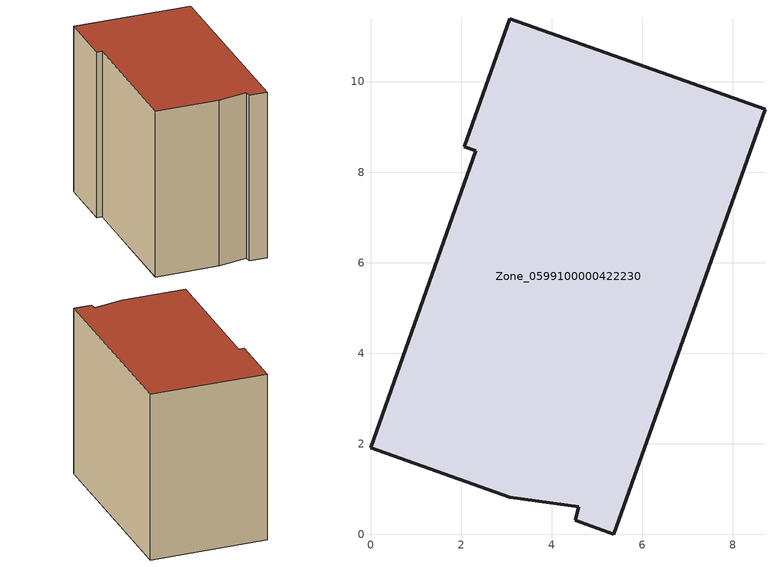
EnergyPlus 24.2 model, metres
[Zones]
Zone_0599100000422230
 floor ground (C_G): 4.61,0.61 3.07,0.82 0,1.91 2.33,8.47 2.07,8.56 3.08,11.39 8.71,9.39 5.38,0 4.52,0.3 z0.49
 wall outside (C_F): 5.38,0 8.71,9.39 3.08,11.39 2.07,8.56 2.33,8.47 0,1.91 3.07,0.82 4.61,0.61 4.52,0.3 5.38,0 z0.49:9.29
 roof outside (C_R): 3.07,0.82 4.61,0.61 4.52,0.3 5.38,0 8.71,9.39 3.08,11.39 2.07,8.56 2.33,8.47 0,1.91 z9.29
[BUILDING]
Pand.0599100000422230: North Axis=0; Terrain=City; Loads Convergence Tolerance Value=0.04; Temperature Convergence Tolerance Value=0.4; Solar Distribution=FullExterior; Maximum Number of Warmup Days=25; Minimum Number of Warmup Days=1
[Site:Location]
Rotterdam.The.Hague.AP_ZH_NLD Design_Conditions: Latitude=51.96; Longitude=4.45; Time Zone=1; Elevation=-4.5
[SITE:GROUNDTEMPERATURE:BUILDINGSURFACE]
18, 18, 18, 18, 18, 18, 18, 18, 18, 18, 18, 18
[MATERIAL] Thermal Absorptance=0.9; Solar Absorptance=0.7; Visible Absorptance=0.7
Name | Roughness | Thickness | Conductivity | Density | Specific Heat
G.TI.1992-2005 | MediumSmooth | 0.15 | 0.06 | 540 | 1210
F.TI.1992-2005 | Rough | 0.3 | 0.12 | 1920 | 840
R.TI.1992-2005 | MediumRough | 0.2 | 0.08 | 1500 | 1000
[CONSTRUCTION]
C_G: G.TI.1992-2005
C_F: F.TI.1992-2005
C_R: R.TI.1992-2005
[ZONE]
Zone_0599100000422230: Type=1; Multiplier=1; Ceiling Height=Autocalculate; Volume=Autocalculate; Floor Area=autocalculate; Part of Total Floor Area=Yes
[ZONEINFILTRATION:DESIGNFLOWRATE]
Infil_Zone_0599100000422230: Zone or ZoneList or Space or SpaceList=Zone_0599100000422230; Schedule=AlwaysOn; Design Flow Rate Calculation Method=Flow/Area; Flow Rate per Floor Area=0.0015; Constant Term Coefficient=1; Temperature Term Coefficient=0; Velocity Term Coefficient=0; Velocity Squared Term Coefficient=0
[HVACTEMPLATE:ZONE:IDEALLOADSAIRSYSTEM]
Zone_0599100000422230: Maximum Heating Supply Air Temperature=50; Minimum Cooling Supply Air Temperature=13; Maximum Heating Supply Air Humidity Ratio=0.0156; Minimum Cooling Supply Air Humidity Ratio=0.0077; Heating Limit=NoLimit; Cooling Limit=NoLimit; Dehumidification Control Type=ConstantSensibleHeatRatio; Cooling Sensible Heat Ratio=0.7; Dehumidification Setpoint=60; Humidification Control Type=None; Humidification Setpoint=30; Outdoor Air Method=None; Outdoor Air Flow Rate per Person=0.00944; Outdoor Air Flow Rate per Zone Floor Area=0; Outdoor Air Flow Rate per Zone=0; Demand Controlled Ventilation Type=None; Outdoor Air Economizer Type=NoEconomizer; Heat Recovery Type=None; Sensible Heat Recovery Effectiveness=0.7; Latent Heat Recovery Effectiveness=0.65
[ZONECONTROL:THERMOSTAT]
ThermostatControl_Zone_0599100000422230: Zone or ZoneList=Zone_0599100000422230; Control Type Schedule=DualSetpointControlType; Control 1=Thermostat_Zone_0599100000422230; Temperature Difference Between Cutout And Setpoint=0
[THERMOSTATSETPOINT:DUALSETPOINT]
Thermostat_Zone_0599100000422230: Heating Setpoint Temperature Schedule=HeatingSetpoint_Zone_0599100000422230; Cooling Setpoint Temperature Schedule=CoolingSetpoint_Zone_0599100000422230
[SCHEDULE:COMPACT]
HeatingSetpoint_Zone_0599100000422230: Through: 12/31, For: AllDays, Until: 24:00, 21
CoolingSetpoint_Zone_0599100000422230: Through: 12/31, For: AllDays, Until: 24:00, 24
DualSetpointControlType: Through: 12/31, For: AllDays, Until: 24:00, 4
AlwaysOn: Through: 12/31, For: AllDays, Until: 24:00, 1
